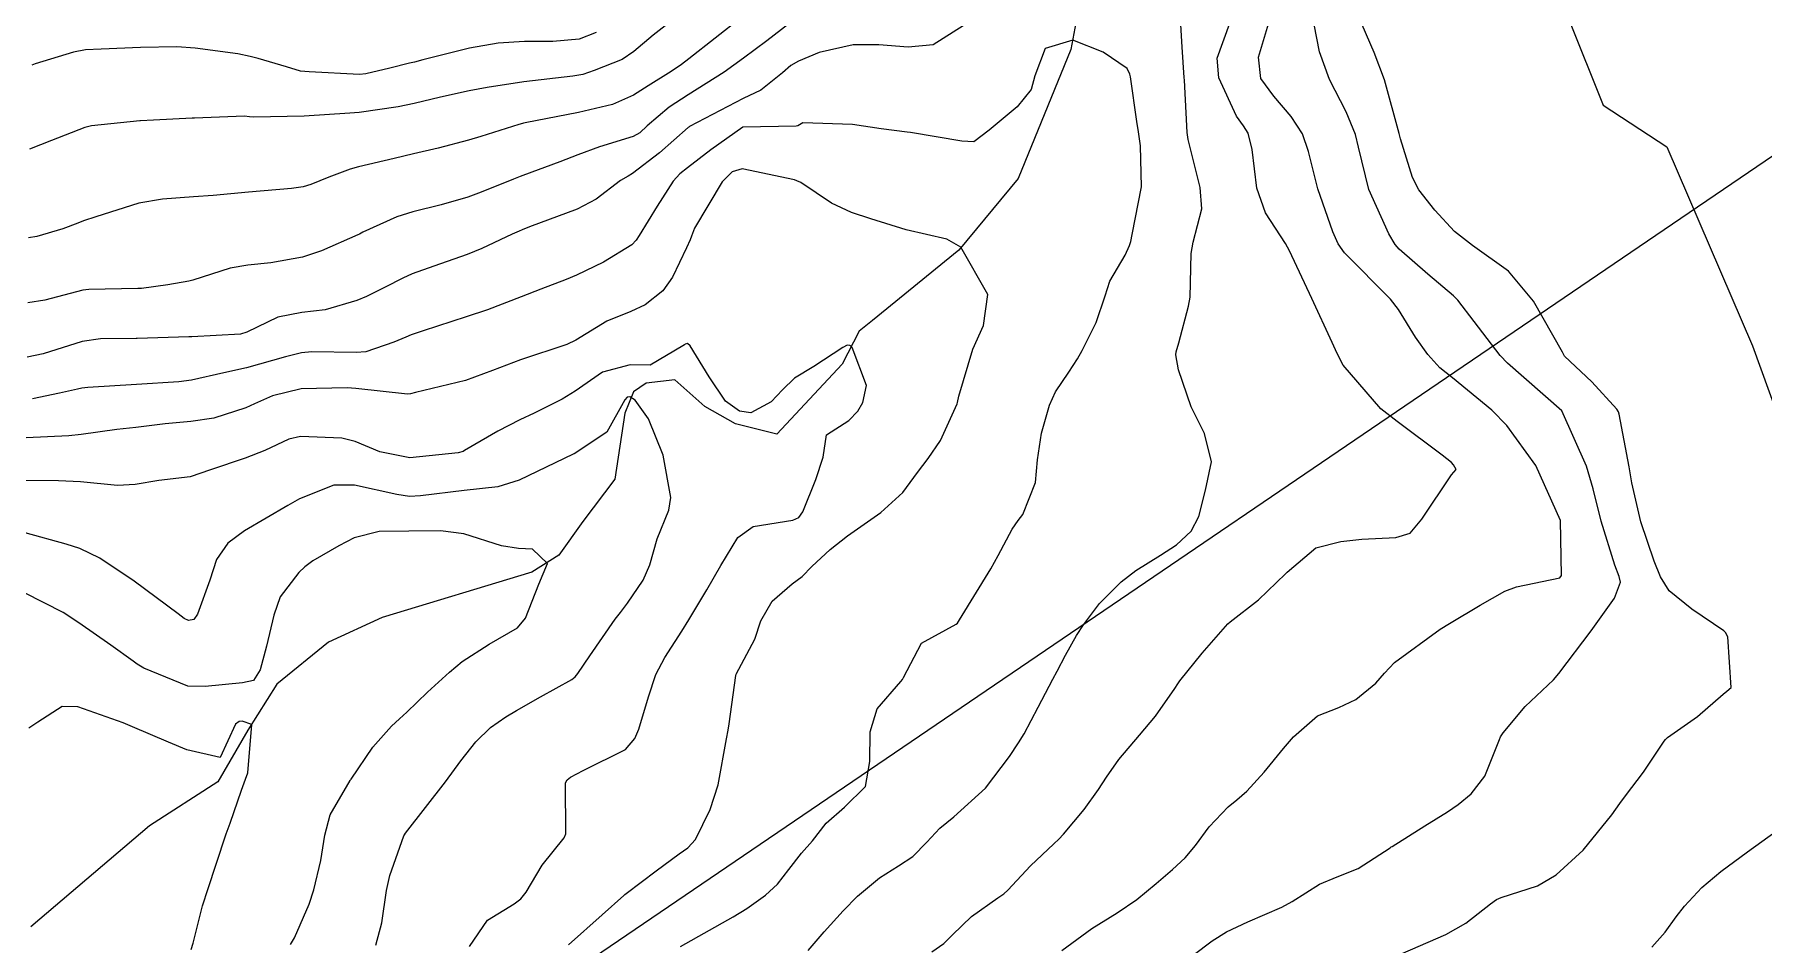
# Model space of a CAD drawing. Header units: metres. Extents: x 298520 to 308411, y 7433745 to 7450750.
# Drawn here: x 300879.5 to 300942.6, y 7448487 to 7448520.2 of the extents above; entities that cross this region are included whole.
import ezdxf

# ---------------------------------------------------------------- set-up
doc = ezdxf.new("R2010")
doc.units = ezdxf.units.M
doc.header["$LTSCALE"] = 10
doc.linetypes.add('CONTINUO', pattern=[0])
for name, color, linetype in [('Curvas de Nivel 1m', 11, 'Continuous'), ('Curvas de Nivel 5m', 15, 'Continuous'), ('Hidrografia', 140, 'Continuous'), ('TEXTO', 45, 'Continuous')]:
    doc.layers.add(name, color=color, linetype=linetype)

msp = doc.modelspace()

# ---------------------------------------------------------------- linework, layer by layer
at = {"layer": 'Curvas de Nivel 1m', "flags": 128}
for points, elevation in [([(300905.332, 7448520.801), (300903.408, 7448519.299), (300903.145, 7448519.093), (300902.765, 7448518.836), (300901.93, 7448518.312), (300901.394, 7448517.964), (300900.622, 7448517.627), (300899.388, 7448517.341), (300897.441, 7448516.957), (300897.383, 7448516.945), (300897.344, 7448516.94), (300897.208, 7448516.902), (300895.829, 7448516.462), (300895.374, 7448516.322), (300894.268, 7448516.038), (300893.366, 7448515.834), (300892.657, 7448515.664), (300891.359, 7448515.351), (300891.06, 7448515.27), (300890.279, 7448514.981), (300889.624, 7448514.714), (300889.349, 7448514.627), (300888.913, 7448514.561), (300887.347, 7448514.425), (300886.064, 7448514.315), (300885.345, 7448514.26), (300884.216, 7448514.179), (300883.343, 7448514.025), (300881.782, 7448513.528), (300881.336, 7448513.383), (300881.123, 7448513.304), (300880.577, 7448513.098), (300879.626, 7448512.811), (300879.329, 7448512.763)], 701), ([(300902.988, 7448520.834), (300902.108, 7448520.152), (300901.41, 7448519.561), (300900.986, 7448519.275), (300899.955, 7448518.864), (300899.542, 7448518.728), (300899.401, 7448518.694), (300899.185, 7448518.658), (300897.398, 7448518.451), (300896.056, 7448518.254), (300895.395, 7448518.124), (300894.354, 7448517.897), (300893.39, 7448517.664), (300892.806, 7448517.538), (300891.387, 7448517.337), (300891.05, 7448517.31), (300889.385, 7448517.207), (300887.53, 7448517.163), (300887.384, 7448517.178), (300887.203, 7448517.204), (300885.384, 7448517.133), (300885.297, 7448517.128), (300883.883, 7448517.055), (300883.411, 7448517.032), (300883.382, 7448517.028), (300881.618, 7448516.848), (300881.378, 7448516.79), (300880.157, 7448516.317), (300879.366, 7448515.994)], 702), ([(300913.421, 7448520.499), (300912.331, 7448519.803), (300911.413, 7448519.722), (300910.347, 7448519.808), (300909.413, 7448519.805), (300908.166, 7448519.524), (300907.407, 7448519.215), (300907.136, 7448519.053), (300906.832, 7448518.786), (300906.033, 7448518.157), (300905.393, 7448517.846), (300903.438, 7448516.829), (300903.407, 7448516.806), (300903.382, 7448516.789), (300902.343, 7448515.865), (300901.357, 7448515.107), (300901.194, 7448515.013), (300900.917, 7448514.854), (300900.029, 7448514.18), (300899.342, 7448513.814), (300897.602, 7448513.162), (300897.334, 7448513.057), (300897.222, 7448513.014), (300896.97, 7448512.904), (300895.861, 7448512.379), (300895.321, 7448512.158), (300894.116, 7448511.733), (300893.318, 7448511.448), (300892.976, 7448511.294), (300892.335, 7448510.96), (300891.651, 7448510.623), (300891.306, 7448510.476), (300890.148, 7448510.133), (300889.299, 7448510.038), (300888.423, 7448509.876), (300887.287, 7448509.321), (300887.057, 7448509.252), (300885.285, 7448509.157), (300885.174, 7448509.151), (300883.283, 7448509.099), (300883.247, 7448509.098), (300881.947, 7448509.08), (300881.282, 7448508.982), (300879.853, 7448508.528), (300879.276, 7448508.407)], 699), ([(300900.031, 7448520.25), (300899.414, 7448520.008), (300898.453, 7448519.924), (300897.413, 7448519.925), (300896.457, 7448519.865), (300895.411, 7448519.683), (300893.713, 7448519.253), (300893.405, 7448519.174), (300893.226, 7448519.131), (300892.499, 7448518.959), (300891.624, 7448518.744), (300891.4, 7448518.728), (300889.565, 7448518.824), (300889.401, 7448518.828), (300889.25, 7448518.841), (300888.732, 7448519), (300887.699, 7448519.309), (300887.407, 7448519.384), (300886.957, 7448519.475), (300885.409, 7448519.685), (300884.729, 7448519.728), (300883.409, 7448519.706), (300881.974, 7448519.647), (300881.408, 7448519.622), (300880.966, 7448519.536), (300879.564, 7448519.108), (300879.445, 7448519.067)], 703), ([(300907.764, 7448486.773), (300908.345, 7448487.452), (300909.038, 7448488.219), (300909.567, 7448488.752), (300910.37, 7448489.423), (300911.06, 7448489.857), (300911.588, 7448490.202), (300912.089, 7448490.72), (300912.567, 7448491.227), (300913.082, 7448491.651), (300914.233, 7448492.693), (300915.105, 7448493.848), (300915.439, 7448494.347), (300915.651, 7448494.675), (300916.155, 7448495.642), (300916.692, 7448496.665), (300916.848, 7448496.961), (300917.152, 7448497.546), (300917.56, 7448498.255), (300917.814, 7448498.653), (300918.389, 7448499.43), (300919.179, 7448500.22), (300919.723, 7448500.632), (300920.62, 7448501.19), (300921.197, 7448501.565), (300921.743, 7448502.067), (300922.019, 7448502.602), (300922.265, 7448503.557), (300922.484, 7448504.597), (300922.218, 7448505.631), (300921.739, 7448506.605), (300921.276, 7448507.948), (300921.173, 7448508.503), (300921.191, 7448508.611), (300921.286, 7448508.931), (300921.639, 7448510.267), (300921.695, 7448510.606), (300921.74, 7448512.193), (300921.812, 7448512.605), (300922.122, 7448513.826), (300922.06, 7448514.603), (300921.63, 7448516.357), (300921.595, 7448516.608), (300921.496, 7448518.515), (300921.487, 7448518.609), (300921.414, 7448519.725), (300921.363, 7448520.551)], 699), ([(300917.024, 7448486.769), (300918.113, 7448487.568), (300919.038, 7448488.146), (300919.757, 7448488.629), (300920.461, 7448489.209), (300921.06, 7448489.723), (300921.519, 7448490.153), (300921.891, 7448490.602), (300922.39, 7448491.287), (300923.087, 7448492.015), (300923.406, 7448492.27), (300923.769, 7448492.583), (300924.399, 7448493.278), (300925.109, 7448494.133), (300925.466, 7448494.565), (300926.347, 7448495.329), (300927.129, 7448495.633), (300927.746, 7448495.922), (300928.469, 7448496.527), (300928.788, 7448496.882), (300929.151, 7448497.28), (300930.82, 7448498.495), (300931.165, 7448498.701), (300932.281, 7448499.369), (300933.177, 7448499.874), (300933.611, 7448500.033), (300935.182, 7448500.367), (300935.246, 7448500.449), (300935.213, 7448502.45), (300934.306, 7448504.459), (300933.255, 7448505.924), (300932.711, 7448506.476), (300931.275, 7448507.661), (300930.806, 7448508.025), (300930.366, 7448508.504), (300929.926, 7448509.147), (300929.299, 7448510.154), (300929.013, 7448510.523), (300927.328, 7448512.22), (300927.1, 7448512.542), (300926.902, 7448512.979), (300926.353, 7448514.55), (300926.013, 7448515.914), (300925.797, 7448516.556), (300925.389, 7448517.187), (300924.756, 7448517.93), (300924.276, 7448518.577), (300924.19, 7448519.358), (300924.554, 7448520.573)], 701), ([(300921.811, 7448486.602), (300922.504, 7448487.119), (300923.032, 7448487.455), (300923.802, 7448487.815), (300925.041, 7448488.348), (300925.425, 7448488.564), (300926.417, 7448489.185), (300927.057, 7448489.453), (300927.832, 7448489.762), (300928.998, 7448490.521), (300929.035, 7448490.549), (300929.064, 7448490.568), (300930.262, 7448491.315), (300931.083, 7448491.831), (300931.476, 7448492.097), (300931.954, 7448492.481), (300932.444, 7448493.132), (300932.983, 7448494.471), (300933.02, 7448494.565), (300933.116, 7448494.708), (300933.927, 7448495.666), (300934.751, 7448496.454), (300934.953, 7448496.644), (300935.147, 7448496.87), (300936.333, 7448498.432), (300937.175, 7448499.618), (300937.396, 7448500.203), (300937.345, 7448500.418), (300937.189, 7448500.829), (300936.693, 7448502.428), (300936.403, 7448503.61), (300936.153, 7448504.436), (300935.263, 7448506.45), (300933.28, 7448508.191), (300933.009, 7448508.473), (300932.061, 7448509.717), (300931.468, 7448510.488), (300931.305, 7448510.655), (300930.376, 7448511.445), (300929.33, 7448512.349), (300929.179, 7448512.522), (300928.95, 7448512.911), (300928.22, 7448514.531), (300927.837, 7448516.074), (300927.735, 7448516.536), (300927.391, 7448517.362), (300926.782, 7448518.546), (300926.416, 7448519.547), (300926.22, 7448520.552)], 702), ([(300929.099, 7448486.519), (300931.032, 7448487.358), (300931.752, 7448487.766), (300932.662, 7448488.474), (300932.881, 7448488.635), (300933.045, 7448488.704), (300934.376, 7448489.131), (300935.054, 7448489.536), (300936.034, 7448490.435), (300937.082, 7448491.719), (300937.373, 7448492.133), (300937.582, 7448492.415), (300938.236, 7448493.274), (300938.987, 7448494.401), (300939.041, 7448494.473), (300939.115, 7448494.54), (300940.213, 7448495.303), (300941.139, 7448496.121), (300941.28, 7448496.229), (300941.431, 7448496.367), (300941.319, 7448498.211), (300941.229, 7448498.369), (300941.163, 7448498.426), (300940.002, 7448499.218), (300939.178, 7448499.891), (300938.855, 7448500.403), (300938.622, 7448500.975), (300938.136, 7448502.411), (300937.815, 7448503.826), (300937.72, 7448504.415), (300937.35, 7448506.33), (300937.324, 7448506.419), (300937.264, 7448506.51), (300936.351, 7448507.511), (300935.361, 7448508.449), (300935.327, 7448508.493), (300935.284, 7448508.591), (300934.22, 7448510.461), (300933.319, 7448511.549), (300932.003, 7448512.483), (300931.338, 7448512.997), (300930.62, 7448513.775), (300930.047, 7448514.51), (300929.811, 7448514.967), (300929.371, 7448516.372), (300929.337, 7448516.52), (300929.327, 7448516.567), (300928.785, 7448518.526), (300928.413, 7448519.53), (300927.969, 7448520.535)], 703), ([(300903.109, 7448486.914), (300905.035, 7448488.001), (300905.533, 7448488.3), (300906.209, 7448488.788), (300906.641, 7448489.192), (300907.057, 7448489.727), (300907.527, 7448490.315), (300907.918, 7448490.772), (300908.427, 7448491.419), (300909.085, 7448492.001), (300909.851, 7448492.749), (300910.014, 7448493.659), (300910.033, 7448494.746), (300910.28, 7448495.589), (300911.141, 7448496.579), (300911.211, 7448496.66), (300911.24, 7448496.729), (300911.898, 7448497.981), (300913.163, 7448498.673), (300913.209, 7448498.709), (300913.282, 7448498.826), (300914.426, 7448500.691), (300914.695, 7448501.182), (300915.205, 7448502.14), (300915.428, 7448502.46), (300915.596, 7448502.676), (300916.057, 7448503.839), (300916.136, 7448504.671), (300916.282, 7448505.635), (300916.567, 7448506.667), (300916.782, 7448507.151), (300917.275, 7448507.869), (300917.586, 7448508.351), (300917.757, 7448508.655), (300918.272, 7448509.671), (300918.598, 7448510.647), (300918.771, 7448511.185), (300919.325, 7448512.136), (300919.488, 7448512.48), (300919.532, 7448512.637), (300919.589, 7448512.89), (300919.92, 7448514.631), (300919.891, 7448516.117), (300919.812, 7448516.634), (300919.757, 7448517.005), (300919.526, 7448518.638), (300919.505, 7448518.74), (300919.406, 7448518.941), (300918.524, 7448519.536), (300917.416, 7448519.974), (300916.417, 7448519.666), (300916.031, 7448518.674), (300915.903, 7448518.17), (300915.392, 7448517.542), (300914.363, 7448516.695), (300913.814, 7448516.266), (300913.377, 7448516.294), (300911.504, 7448516.606), (300911.381, 7448516.615), (300910.428, 7448516.74), (300909.384, 7448516.896), (300907.57, 7448516.963), (300907.384, 7448516.856), (300907.327, 7448516.837), (300905.383, 7448516.8), (300904.21, 7448515.978), (300903.36, 7448515.323), (300903.09, 7448515.1), (300902.842, 7448514.835), (300902.26, 7448513.925), (300901.6, 7448512.847), (300901.493, 7448512.686), (300901.328, 7448512.511), (300900.297, 7448511.882), (300899.311, 7448511.407), (300898.936, 7448511.248), (300898.015, 7448510.889), (300897.3, 7448510.608), (300896.067, 7448510.141), (300895.292, 7448509.878), (300893.721, 7448509.377), (300893.287, 7448509.224), (300893.091, 7448509.147), (300892.653, 7448508.956), (300891.634, 7448508.612), (300891.279, 7448508.581), (300889.659, 7448508.606), (300889.279, 7448508.576), (300888.702, 7448508.423), (300887.273, 7448508.025), (300886.453, 7448507.847), (300885.268, 7448507.577), (300884.806, 7448507.507), (300883.267, 7448507.42), (300881.488, 7448507.31), (300881.265, 7448507.283), (300881.106, 7448507.25), (300880.454, 7448507.098), (300879.474, 7448506.893)], 698), ([(300899.024, 7448486.981), (300900.246, 7448488.073), (300901.042, 7448488.776), (300901.082, 7448488.811), (300901.131, 7448488.849), (300902.218, 7448489.676), (300903.065, 7448490.292), (300903.378, 7448490.516), (300903.653, 7448490.821), (300904.189, 7448491.919), (300904.488, 7448492.809), (300904.792, 7448494.487), (300904.842, 7448494.804), (300904.882, 7448495.038), (300905.123, 7448496.8), (300905.143, 7448496.854), (300905.817, 7448498.132), (300906.043, 7448498.791), (300906.451, 7448499.51), (300907.183, 7448500.14), (300907.548, 7448500.416), (300907.904, 7448500.773), (300908.573, 7448501.393), (300909.204, 7448501.892), (300910.421, 7448502.742), (300911.22, 7448503.479), (300911.748, 7448504.205), (300912.14, 7448504.721), (300912.588, 7448505.371), (300913.201, 7448506.711), (300913.214, 7448506.76), (300913.266, 7448506.987), (300913.775, 7448508.703), (300914.158, 7448509.563), (300914.314, 7448510.695), (300913.329, 7448512.427), (300912.825, 7448512.715), (300911.336, 7448513.062), (300910.047, 7448513.456), (300909.342, 7448513.687), (300908.618, 7448514.033), (300907.504, 7448514.778), (300907.354, 7448514.848), (300907.261, 7448514.875), (300905.36, 7448515.284), (300904.989, 7448515.175), (300904.625, 7448514.811), (300903.625, 7448513.114), (300903.515, 7448512.827), (300903.467, 7448512.692), (300903.327, 7448512.402), (300902.815, 7448511.33), (300902.467, 7448510.838), (300901.823, 7448510.319), (300901.295, 7448510.082), (300900.424, 7448509.726), (300899.285, 7448509.035), (300898.957, 7448508.875), (300897.277, 7448508.319), (300896.252, 7448507.932), (300895.269, 7448507.557), (300893.442, 7448507.125), (300893.264, 7448507.075), (300893.148, 7448507.068), (300891.266, 7448507.266), (300890.944, 7448507.296), (300889.266, 7448507.257), (300888.221, 7448507.006), (300887.565, 7448506.709), (300887.256, 7448506.569), (300886.089, 7448506.192), (300885.248, 7448506.069), (300884.31, 7448505.986), (300883.245, 7448505.853), (300882.551, 7448505.769), (300881.24, 7448505.593), (300880.791, 7448505.543), (300879.238, 7448505.47)], 697), ([(300895.406, 7448486.916), (300896.066, 7448487.876), (300897.039, 7448488.477), (300897.288, 7448488.65), (300897.476, 7448488.896), (300898.067, 7448489.88), (300898.867, 7448490.882), (300898.928, 7448491.028), (300898.915, 7448492.882), (300898.978, 7448492.997), (300899.095, 7448493.089), (300899.558, 7448493.333), (300901.105, 7448494.1), (300901.448, 7448494.508), (300901.586, 7448494.845), (300901.944, 7448496.029), (300902.21, 7448496.839), (300902.531, 7448497.454), (300903.159, 7448498.423), (300903.417, 7448498.826), (300904.074, 7448499.922), (300904.585, 7448500.809), (300905.203, 7448501.839), (300905.762, 7448502.24), (300907.21, 7448502.464), (300907.424, 7448502.565), (300907.567, 7448502.776), (300908.05, 7448503.947), (300908.316, 7448504.769), (300908.431, 7448505.582), (300909.253, 7448506.1), (300909.576, 7448506.437), (300909.755, 7448506.753), (300909.897, 7448507.378), (300909.375, 7448508.759), (300909.335, 7448508.811), (300909.284, 7448508.842), (300909.19, 7448508.855), (300909.03, 7448508.763), (300907.977, 7448508.072), (300907.272, 7448507.644), (300906.835, 7448507.217), (300906.419, 7448506.788), (300905.671, 7448506.382), (300905.258, 7448506.439), (300904.749, 7448506.808), (300904.149, 7448507.694), (300903.456, 7448508.827), (300903.369, 7448508.914), (300903.283, 7448508.883), (300903.25, 7448508.864), (300903.194, 7448508.831), (300901.997, 7448508.122), (300901.276, 7448508.135), (300900.266, 7448507.867), (300899.266, 7448507.174), (300898.794, 7448506.877), (300897.772, 7448506.375), (300897.251, 7448506.13), (300896.442, 7448505.711), (300895.234, 7448505.004), (300895.178, 7448504.976), (300894.995, 7448504.924), (300893.231, 7448504.743), (300892.144, 7448504.961), (300891.238, 7448505.334), (300890.76, 7448505.455), (300889.241, 7448505.523), (300888.816, 7448505.42), (300887.94, 7448505.009), (300887.23, 7448504.732), (300885.958, 7448504.301), (300885.223, 7448504.052), (300884.077, 7448503.913), (300883.22, 7448503.773), (300882.568, 7448503.727), (300881.221, 7448503.869), (300880.423, 7448503.896), (300879.221, 7448503.909)], 696), ([(300888.881, 7448486.992), (300889.025, 7448487.236), (300889.557, 7448488.466), (300889.732, 7448488.983), (300889.986, 7448490.053), (300890.132, 7448490.979), (300890.333, 7448491.724), (300891.057, 7448492.97), (300891.07, 7448492.993), (300891.093, 7448493.023), (300891.883, 7448494.184), (300892.567, 7448494.955), (300892.854, 7448495.215), (300893.121, 7448495.459), (300893.88, 7448496.191), (300894.68, 7448496.927), (300895.147, 7448497.307), (300896.124, 7448497.94), (300897.159, 7448498.538), (300897.453, 7448498.896), (300897.937, 7448500.133), (300898.251, 7448500.884), (300897.711, 7448501.405), (300897.198, 7448501.438), (300896.576, 7448501.53), (300895.203, 7448501.971), (300894.353, 7448502.081), (300893.204, 7448502.07), (300892.117, 7448502.048), (300891.201, 7448501.827), (300890.647, 7448501.527), (300889.701, 7448500.985), (300889.407, 7448500.77), (300889.186, 7448500.562), (300888.504, 7448499.669), (300888.279, 7448499.003), (300888.011, 7448497.867), (300887.78, 7448497.01), (300887.529, 7448496.622), (300887.136, 7448496.533), (300885.765, 7448496.402), (300885.133, 7448496.409), (300883.532, 7448497.064), (300883.293, 7448497.216), (300883.145, 7448497.321), (300882.325, 7448497.904), (300881.159, 7448498.724), (300880.588, 7448499.096), (300879.174, 7448499.82)], 694), ([(300885.253, 7448486.806), (300885.329, 7448487.037), (300885.674, 7448488.397), (300885.883, 7448489.032), (300886.167, 7448489.918), (300886.53, 7448491.025), (300886.68, 7448491.421), (300887.089, 7448492.618), (300887.236, 7448493.018), (300887.329, 7448493.25), (300887.469, 7448495.015), (300887.115, 7448495.135), (300887.008, 7448495.128), (300886.872, 7448495.022), (300886.315, 7448493.814), (300885.103, 7448494.085), (300884.427, 7448494.371), (300883.112, 7448494.934), (300882.783, 7448495.073), (300881.121, 7448495.656), (300880.546, 7448495.672), (300879.663, 7448495.105), (300879.335, 7448494.883)], 693), ([(300938.54, 7448486.893), (300939.033, 7448487.443), (300939.434, 7448488.001), (300939.731, 7448488.393), (300940.364, 7448489.073), (300941.056, 7448489.647), (300942.03, 7448490.365), (300943.074, 7448491.118)], 704)]:
    msp.add_lwpolyline(points, dxfattribs=dict(at, elevation=elevation))
at = {"layer": 'Curvas de Nivel 5m', "flags": 128}
for points, elevation in [([(300907.323, 7448520.781), (300906.254, 7448519.952), (300905.408, 7448519.315), (300904.707, 7448518.81), (300903.394, 7448517.987), (300902.697, 7448517.53), (300901.897, 7448516.845), (300901.626, 7448516.6), (300901.377, 7448516.456), (300900.152, 7448516.082), (300899.367, 7448515.791), (300898.705, 7448515.538), (300897.355, 7448515.037), (300897.257, 7448514.999), (300897.016, 7448514.903), (300895.837, 7448514.426), (300895.346, 7448514.253), (300894.378, 7448513.969), (300893.341, 7448513.711), (300892.766, 7448513.528), (300891.523, 7448512.968), (300891.397, 7448512.904), (300891.332, 7448512.877), (300890.012, 7448512.297), (300889.324, 7448512.054), (300888.169, 7448511.855), (300887.32, 7448511.773), (300886.684, 7448511.661), (300885.315, 7448511.227), (300885.169, 7448511.187), (300884.411, 7448511.049), (300883.448, 7448510.922), (300883.311, 7448510.916), (300881.521, 7448510.875), (300881.309, 7448510.855), (300879.915, 7448510.493), (300879.302, 7448510.396)], 700), ([(300912.276, 7448486.717), (300912.716, 7448487.024), (300913.029, 7448487.339), (300913.722, 7448488.017), (300914.683, 7448488.694), (300914.902, 7448488.835), (300915.047, 7448488.969), (300915.875, 7448489.858), (300916.732, 7448490.663), (300916.906, 7448490.83), (300917.076, 7448491.014), (300917.829, 7448491.909), (300918.357, 7448492.647), (300918.652, 7448493.09), (300919.104, 7448493.733), (300919.851, 7448494.629), (300920.432, 7448495.312), (300921.139, 7448496.33), (300921.25, 7448496.5), (300921.322, 7448496.608), (300922.134, 7448497.619), (300922.985, 7448498.592), (300923.071, 7448498.684), (300923.165, 7448498.763), (300924.19, 7448499.563), (300925.182, 7448500.505), (300925.238, 7448500.569), (300926.288, 7448501.462), (300927.2, 7448501.695), (300927.963, 7448501.77), (300929.203, 7448501.839), (300929.724, 7448501.993), (300930.148, 7448502.506), (300931.229, 7448504.119), (300931.399, 7448504.321), (300931.312, 7448504.489), (300931.234, 7448504.566), (300930.899, 7448504.834), (300929.256, 7448506.067), (300928.662, 7448506.526), (300927.279, 7448508.121), (300927.059, 7448508.542), (300926.881, 7448508.95), (300926.141, 7448510.552), (300925.329, 7448512.292), (300925.173, 7448512.562), (300924.445, 7448513.674), (300924.134, 7448514.578), (300923.966, 7448515.989), (300923.815, 7448516.584), (300923.645, 7448516.846), (300923.389, 7448517.202), (300922.744, 7448518.597), (300922.688, 7448519.319), (300923.146, 7448520.593)], 700), ([(300891.993, 7448486.96), (300892.21, 7448487.779), (300892.386, 7448488.957), (300892.5, 7448489.507), (300893.014, 7448490.951), (300893.034, 7448490.99), (300893.074, 7448491.05), (300894.536, 7448492.928), (300895.101, 7448493.69), (300895.638, 7448494.385), (300896.18, 7448494.909), (300896.731, 7448495.292), (300897.122, 7448495.521), (300897.998, 7448496.024), (300899.14, 7448496.659), (300899.268, 7448496.752), (300899.363, 7448496.877), (300899.795, 7448497.516), (300900.73, 7448498.854), (300900.916, 7448499.103), (300901.172, 7448499.439), (300901.749, 7448500.28), (300901.995, 7448500.842), (300902.255, 7448501.786), (300902.681, 7448502.835), (300902.76, 7448503.292), (300902.476, 7448504.838), (300901.936, 7448506.16), (300901.456, 7448506.848), (300901.264, 7448506.967), (300901.164, 7448506.951), (300901.079, 7448506.852), (300900.424, 7448505.68), (300899.233, 7448504.888), (300899.194, 7448504.871), (300897.223, 7448503.923), (300896.441, 7448503.687), (300895.219, 7448503.554), (300893.622, 7448503.349), (300893.217, 7448503.33), (300892.765, 7448503.406), (300891.221, 7448503.743), (300890.46, 7448503.738), (300889.215, 7448503.243), (300888.784, 7448502.996), (300887.203, 7448502.074), (300886.597, 7448501.628), (300886.186, 7448501.03), (300885.937, 7448500.277), (300885.491, 7448499.037), (300885.349, 7448498.85), (300885.161, 7448498.813), (300885.005, 7448498.886), (300884.786, 7448499.046), (300883.18, 7448500.242), (300881.93, 7448501.083), (300881.196, 7448501.439), (300880.702, 7448501.591), (300879.202, 7448502.008)], 695)]:
    msp.add_lwpolyline(points, dxfattribs=dict(at, elevation=elevation))
at = {"layer": 'Hidrografia'}
for points, elevation in [([(300935.512, 7448520.729), (300936.763, 7448517.605), (300939.086, 7448516.088), (300942.217, 7448508.83), (300943.736, 7448504.636), (300946.685, 7448502.583), (300951.152, 7448503.654), (300956.066, 7448503.119), (300961.517, 7448503.565), (300966.396, 7448505.684), (300967.101, 7448507.41), (300967.877, 7448510.545), (300969.217, 7448515.387), (300972.144, 7448518.134), (300973.168, 7448523.892)], 713.06), ([(300917.524, 7448520.611), (300917.352, 7448519.631), (300915.425, 7448514.925), (300913.256, 7448512.317), (300910.114, 7448509.754), (300909.628, 7448509.356), (300909.008, 7448508.163), (300906.618, 7448505.599), (300905.118, 7448505.982), (300904, 7448506.611), (300902.9, 7448507.588), (300901.851, 7448507.466), (300901.397, 7448507.151), (300901.083, 7448506.366), (300900.716, 7448503.958), (300899.545, 7448502.423), (300898.669, 7448501.193), (300897.691, 7448500.565), (300892.23, 7448498.916), (300890.271, 7448498.017), (300888.383, 7448496.484), (300887.324, 7448494.81), (300886.227, 7448492.918), (300883.739, 7448491.314), (300879.407, 7448487.635)], 703)]:
    msp.add_lwpolyline(points, dxfattribs=dict(at, elevation=elevation))
at = {"layer": 'TEXTO', "linetype": 'CONTINUO'}
msp.add_polyline3d([(300986.937, 7448545.666, 0), (300834.578, 7448442.075, 0)], dxfattribs=at)

doc.saveas('drawing.dxf')
